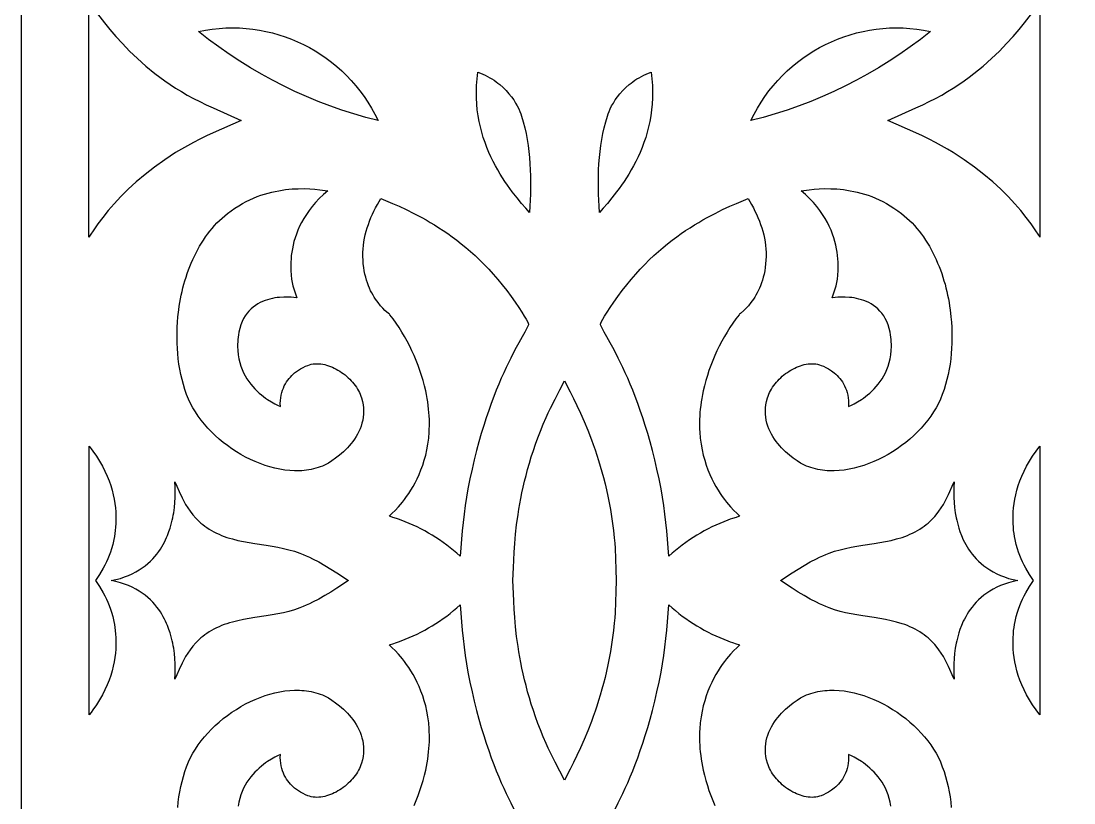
# Model space of a CAD drawing. Extents: x -375 to 375, y -1025 to 1025.
# Drawn here: x -270 to -192.5, y -599 to -541.4 of the extents above; entities that cross this region are included whole.
import ezdxf

# ---------------------------------------------------------------- set-up
doc = ezdxf.new("R2010")
doc.units = 0
doc.layers.add('LAYER_1', color=18, linetype='CONTINUOUS')
doc.layers.add('LAYER_2', color=174, linetype='CONTINUOUS')

msp = doc.modelspace()

# ---------------------------------------------------------------- linework, layer by layer
at = {"layer": 'LAYER_1'}
for points in [[(-264.551, -540.649), (-263.856, -541.541), (-263.456, -542.032), (-263.018, -542.545), (-262.537, -543.075), (-262.012, -543.618), (-261.44, -544.169), (-260.818, -544.721), (-260.142, -545.271), (-259.783, -545.544), (-259.41, -545.814), (-259.023, -546.08), (-258.62, -546.343), (-258.202, -546.602), (-257.768, -546.855), (-257.318, -547.102), (-256.851, -547.344), (-256.368, -547.578), (-255.868, -547.804), (-253.806, -548.723), (-255.868, -549.642), (-256.362, -549.869), (-256.843, -550.102), (-257.308, -550.342), (-257.76, -550.588), (-258.197, -550.839), (-258.621, -551.095), (-259.426, -551.618), (-260.176, -552.154), (-260.873, -552.696), (-261.518, -553.242), (-262.111, -553.787), (-262.653, -554.325), (-263.146, -554.853), (-263.592, -555.365), (-263.99, -555.859), (-264.341, -556.328), (-264.648, -556.769), (-264.911, -557.177), (-265, -557.327), (-265, -540.069)], [(-195, -540.07), (-195, -557.326), (-195.088, -557.177), (-195.351, -556.769), (-195.658, -556.328), (-196.01, -555.859), (-196.408, -555.365), (-196.853, -554.853), (-197.346, -554.325), (-197.889, -553.787), (-198.482, -553.242), (-199.126, -552.696), (-199.823, -552.154), (-200.574, -551.618), (-201.378, -551.095), (-201.802, -550.839), (-202.239, -550.588), (-202.691, -550.342), (-203.157, -550.102), (-203.637, -549.869), (-204.132, -549.642), (-206.194, -548.723), (-204.132, -547.804), (-203.632, -547.578), (-203.148, -547.344), (-202.682, -547.102), (-202.232, -546.855), (-201.798, -546.602), (-201.38, -546.343), (-200.977, -546.08), (-200.589, -545.814), (-200.216, -545.544), (-199.857, -545.271), (-199.182, -544.721), (-198.559, -544.169), (-197.987, -543.618), (-197.462, -543.075), (-196.982, -542.545), (-196.543, -542.032), (-196.143, -541.541), (-195.448, -540.649)], [(-241.062, -599.137), (-240.91, -598.776), (-240.768, -598.411), (-240.637, -598.043), (-240.515, -597.672), (-240.405, -597.298), (-240.305, -596.922), (-240.216, -596.544), (-240.158, -596.268), (-240.107, -595.995), (-240.064, -595.727), (-240.027, -595.463), (-239.998, -595.203), (-239.974, -594.947), (-239.957, -594.696), (-239.946, -594.449), (-239.941, -594.206), (-239.941, -593.967), (-239.948, -593.733), (-239.959, -593.503), (-239.997, -593.055), (-240.053, -592.624), (-240.127, -592.211), (-240.216, -591.814), (-240.32, -591.433), (-240.435, -591.07), (-240.562, -590.724), (-240.698, -590.394), (-240.841, -590.081), (-240.991, -589.785), (-241.145, -589.506), (-241.302, -589.243), (-241.46, -588.997), (-241.618, -588.768), (-241.774, -588.555), (-241.927, -588.36), (-242.215, -588.018), (-242.471, -587.742), (-242.681, -587.533), (-242.832, -587.391), (-242.913, -587.314), (-242.815, -587.287), (-242.629, -587.235), (-242.364, -587.15), (-242.206, -587.092), (-242.032, -587.024), (-241.733, -586.911), (-241.437, -586.79), (-241.144, -586.662), (-240.854, -586.527), (-240.568, -586.385), (-240.285, -586.236), (-240.006, -586.08), (-239.731, -585.918), (-239.459, -585.748), (-239.192, -585.572), (-238.929, -585.389), (-238.67, -585.2), (-238.416, -585.004), (-238.166, -584.802), (-237.92, -584.593), (-237.68, -584.379), (-237.635, -585), (-237.586, -585.622), (-237.53, -586.242), (-237.466, -586.862), (-237.393, -587.481), (-237.31, -588.098), (-237.215, -588.713), (-237.106, -589.327), (-236.96, -590.069), (-236.805, -590.786), (-236.644, -591.478), (-236.477, -592.144), (-236.305, -592.786), (-236.128, -593.402), (-235.948, -593.994), (-235.765, -594.562), (-235.58, -595.106), (-235.394, -595.626), (-235.207, -596.122), (-235.021, -596.594), (-234.836, -597.044), (-234.654, -597.47), (-234.474, -597.874), (-234.298, -598.255), (-233.96, -598.95), (-233.647, -599.558)], [(-226.353, -599.558), (-226.039, -598.95), (-225.702, -598.255), (-225.525, -597.874), (-225.346, -597.47), (-225.163, -597.044), (-224.978, -596.594), (-224.792, -596.122), (-224.606, -595.626), (-224.42, -595.106), (-224.235, -594.562), (-224.052, -593.994), (-223.871, -593.402), (-223.695, -592.786), (-223.522, -592.144), (-223.355, -591.478), (-223.194, -590.786), (-223.04, -590.069), (-222.893, -589.327), (-222.785, -588.713), (-222.69, -588.098), (-222.606, -587.481), (-222.534, -586.862), (-222.47, -586.242), (-222.414, -585.622), (-222.364, -585), (-222.32, -584.379), (-222.079, -584.593), (-221.834, -584.802), (-221.584, -585.004), (-221.329, -585.2), (-221.071, -585.389), (-220.807, -585.572), (-220.54, -585.748), (-220.269, -585.918), (-219.994, -586.08), (-219.714, -586.236), (-219.432, -586.385), (-219.146, -586.527), (-218.856, -586.662), (-218.563, -586.79), (-218.267, -586.911), (-217.968, -587.024), (-217.794, -587.092), (-217.635, -587.15), (-217.371, -587.235), (-217.184, -587.287), (-217.087, -587.314), (-217.167, -587.391), (-217.319, -587.533), (-217.529, -587.742), (-217.784, -588.018), (-218.073, -588.36), (-218.225, -588.555), (-218.381, -588.768), (-218.539, -588.997), (-218.697, -589.243), (-218.854, -589.506), (-219.008, -589.785), (-219.158, -590.081), (-219.302, -590.394), (-219.437, -590.724), (-219.564, -591.07), (-219.68, -591.433), (-219.783, -591.814), (-219.873, -592.211), (-219.946, -592.624), (-220.003, -593.055), (-220.041, -593.503), (-220.052, -593.733), (-220.058, -593.967), (-220.059, -594.206), (-220.053, -594.449), (-220.042, -594.696), (-220.025, -594.947), (-220.002, -595.203), (-219.972, -595.463), (-219.936, -595.727), (-219.892, -595.995), (-219.842, -596.268), (-219.784, -596.544), (-219.695, -596.922), (-219.595, -597.298), (-219.484, -597.672), (-219.363, -598.043), (-219.231, -598.411), (-219.089, -598.776), (-218.937, -599.137)], [(-258.466, -599.285), (-258.427, -598.9), (-258.377, -598.516), (-258.315, -598.135), (-258.24, -597.756), (-258.153, -597.382), (-258.052, -597.012), (-257.938, -596.647), (-257.81, -596.288), (-257.668, -595.934), (-257.521, -595.616), (-257.354, -595.302), (-257.169, -594.991), (-256.965, -594.686), (-256.744, -594.387), (-256.508, -594.094), (-256.256, -593.809), (-255.991, -593.531), (-255.712, -593.262), (-255.421, -593.002), (-255.118, -592.752), (-254.805, -592.512), (-254.483, -592.284), (-254.152, -592.068), (-253.814, -591.864), (-253.469, -591.674), (-253.118, -591.498), (-252.763, -591.337), (-252.404, -591.191), (-252.042, -591.061), (-251.678, -590.948), (-251.313, -590.853), (-250.948, -590.775), (-250.584, -590.717), (-250.222, -590.678), (-249.863, -590.659), (-249.507, -590.662), (-249.331, -590.671), (-249.156, -590.686), (-248.982, -590.706), (-248.811, -590.732), (-248.64, -590.764), (-248.472, -590.801), (-248.305, -590.845), (-248.14, -590.894), (-247.978, -590.95), (-247.817, -591.011), (-247.616, -591.103), (-247.381, -591.23), (-247.121, -591.391), (-246.843, -591.585), (-246.554, -591.809), (-246.409, -591.933), (-246.264, -592.064), (-246.12, -592.203), (-245.979, -592.348), (-245.84, -592.501), (-245.707, -592.661), (-245.578, -592.827), (-245.456, -592.999), (-245.34, -593.178), (-245.233, -593.364), (-245.135, -593.555), (-245.047, -593.753), (-244.971, -593.956), (-244.906, -594.165), (-244.854, -594.379), (-244.817, -594.599), (-244.794, -594.824), (-244.787, -595.054), (-244.797, -595.289), (-244.825, -595.528), (-244.872, -595.773), (-244.938, -596.022), (-244.983, -596.156), (-245.036, -596.289), (-245.096, -596.421), (-245.164, -596.552), (-245.238, -596.681), (-245.318, -596.808), (-245.405, -596.933), (-245.497, -597.055), (-245.595, -597.174), (-245.698, -597.29), (-245.806, -597.403), (-245.918, -597.512), (-246.035, -597.618), (-246.155, -597.719), (-246.28, -597.815), (-246.407, -597.907), (-246.537, -597.994), (-246.671, -598.076), (-246.806, -598.152), (-246.943, -598.222), (-247.082, -598.286), (-247.223, -598.343), (-247.365, -598.394), (-247.507, -598.438), (-247.65, -598.475), (-247.793, -598.505), (-247.935, -598.526), (-248.078, -598.54), (-248.219, -598.545), (-248.359, -598.541), (-248.498, -598.529), (-248.635, -598.508), (-248.774, -598.468), (-248.901, -598.422), (-249.059, -598.356), (-249.241, -598.269), (-249.44, -598.159), (-249.649, -598.024), (-249.862, -597.862), (-249.968, -597.77), (-250.072, -597.671), (-250.174, -597.565), (-250.273, -597.451), (-250.368, -597.328), (-250.458, -597.198), (-250.543, -597.059), (-250.621, -596.911), (-250.692, -596.754), (-250.754, -596.589), (-250.808, -596.414), (-250.852, -596.229), (-250.886, -596.035), (-250.908, -595.83), (-250.918, -595.615), (-250.915, -595.39), (-251.13, -595.489), (-251.329, -595.591), (-251.574, -595.731), (-251.853, -595.909), (-252.002, -596.013), (-252.156, -596.127), (-252.312, -596.251), (-252.47, -596.387), (-252.628, -596.533), (-252.785, -596.69), (-252.939, -596.858), (-253.089, -597.038), (-253.234, -597.229), (-253.371, -597.432), (-253.5, -597.647), (-253.62, -597.874), (-253.728, -598.114), (-253.823, -598.366), (-253.904, -598.631), (-253.97, -598.909), (-254.019, -599.199)], [(-205.98, -599.199), (-206.029, -598.909), (-206.095, -598.631), (-206.176, -598.366), (-206.272, -598.114), (-206.38, -597.874), (-206.499, -597.647), (-206.628, -597.432), (-206.766, -597.229), (-206.91, -597.038), (-207.06, -596.858), (-207.214, -596.69), (-207.371, -596.533), (-207.529, -596.387), (-207.687, -596.251), (-207.844, -596.127), (-207.997, -596.013), (-208.146, -595.909), (-208.426, -595.731), (-208.671, -595.591), (-208.87, -595.489), (-209.085, -595.39), (-209.082, -595.615), (-209.092, -595.83), (-209.114, -596.035), (-209.147, -596.229), (-209.191, -596.414), (-209.245, -596.589), (-209.308, -596.754), (-209.379, -596.911), (-209.457, -597.059), (-209.541, -597.198), (-209.631, -597.328), (-209.726, -597.451), (-209.825, -597.565), (-209.927, -597.671), (-210.032, -597.77), (-210.138, -597.862), (-210.351, -598.024), (-210.56, -598.159), (-210.759, -598.269), (-210.94, -598.356), (-211.098, -598.422), (-211.226, -598.468), (-211.364, -598.508), (-211.501, -598.529), (-211.64, -598.541), (-211.78, -598.545), (-211.922, -598.54), (-212.064, -598.526), (-212.207, -598.505), (-212.35, -598.475), (-212.493, -598.438), (-212.635, -598.394), (-212.777, -598.343), (-212.917, -598.286), (-213.056, -598.222), (-213.194, -598.152), (-213.329, -598.076), (-213.462, -597.994), (-213.592, -597.907), (-213.72, -597.815), (-213.844, -597.719), (-213.965, -597.618), (-214.081, -597.512), (-214.194, -597.403), (-214.302, -597.29), (-214.405, -597.174), (-214.503, -597.055), (-214.595, -596.933), (-214.681, -596.808), (-214.762, -596.681), (-214.836, -596.552), (-214.903, -596.421), (-214.963, -596.289), (-215.016, -596.156), (-215.061, -596.022), (-215.128, -595.773), (-215.175, -595.528), (-215.203, -595.289), (-215.213, -595.054), (-215.206, -594.824), (-215.183, -594.599), (-215.145, -594.379), (-215.094, -594.165), (-215.029, -593.956), (-214.952, -593.753), (-214.864, -593.555), (-214.766, -593.364), (-214.659, -593.178), (-214.544, -592.999), (-214.422, -592.827), (-214.293, -592.661), (-214.159, -592.501), (-214.021, -592.348), (-213.879, -592.203), (-213.736, -592.064), (-213.591, -591.933), (-213.445, -591.809), (-213.157, -591.585), (-212.878, -591.391), (-212.618, -591.23), (-212.383, -591.103), (-212.182, -591.011), (-212.022, -590.95), (-211.859, -590.894), (-211.694, -590.845), (-211.528, -590.801), (-211.359, -590.764), (-211.189, -590.732), (-211.017, -590.706), (-210.844, -590.686), (-210.669, -590.671), (-210.493, -590.662), (-210.137, -590.659), (-209.778, -590.678), (-209.415, -590.717), (-209.051, -590.775), (-208.687, -590.853), (-208.322, -590.948), (-207.958, -591.061), (-207.596, -591.191), (-207.237, -591.337), (-206.881, -591.498), (-206.531, -591.674), (-206.186, -591.864), (-205.847, -592.068), (-205.517, -592.284), (-205.194, -592.512), (-204.881, -592.752), (-204.579, -593.002), (-204.288, -593.262), (-204.009, -593.531), (-203.743, -593.809), (-203.492, -594.094), (-203.255, -594.387), (-203.035, -594.686), (-202.831, -594.991), (-202.645, -595.302), (-202.478, -595.616), (-202.331, -595.934), (-202.189, -596.288), (-202.061, -596.647), (-201.947, -597.012), (-201.847, -597.382), (-201.759, -597.756), (-201.685, -598.135), (-201.623, -598.516), (-201.572, -598.9), (-201.534, -599.285)]]:
    msp.add_lwpolyline(points, dxfattribs=at)
for points in [[(-244.615, -548.502), (-245.508, -548.243), (-246.392, -547.959), (-247.267, -547.652), (-248.134, -547.321), (-248.991, -546.966), (-249.837, -546.589), (-250.674, -546.188), (-251.499, -545.765), (-252.313, -545.319), (-253.116, -544.85), (-253.906, -544.36), (-254.683, -543.847), (-255.447, -543.314), (-256.197, -542.758), (-256.934, -542.182), (-256.431, -542.083), (-255.928, -542.007), (-255.425, -541.953), (-254.924, -541.921), (-254.425, -541.911), (-253.928, -541.922), (-253.433, -541.954), (-252.943, -542.006), (-252.456, -542.079), (-251.974, -542.172), (-251.498, -542.285), (-251.027, -542.418), (-250.562, -542.57), (-250.104, -542.741), (-249.654, -542.93), (-249.212, -543.138), (-248.779, -543.364), (-248.355, -543.608), (-247.941, -543.87), (-247.537, -544.148), (-247.145, -544.444), (-246.764, -544.757), (-246.395, -545.085), (-246.038, -545.43), (-245.695, -545.791), (-245.366, -546.168), (-245.052, -546.559), (-244.752, -546.966), (-244.468, -547.387), (-244.2, -547.823), (-243.949, -548.273), (-243.715, -548.737)], [(-216.05, -548.273), (-215.799, -547.823), (-215.532, -547.387), (-215.248, -546.966), (-214.948, -546.559), (-214.633, -546.168), (-214.304, -545.791), (-213.961, -545.43), (-213.605, -545.085), (-213.236, -544.757), (-212.855, -544.444), (-212.462, -544.148), (-212.058, -543.87), (-211.644, -543.608), (-211.22, -543.364), (-210.787, -543.138), (-210.345, -542.93), (-209.895, -542.741), (-209.437, -542.57), (-208.973, -542.418), (-208.502, -542.285), (-208.025, -542.172), (-207.543, -542.079), (-207.057, -542.006), (-206.566, -541.954), (-206.072, -541.922), (-205.575, -541.911), (-205.075, -541.921), (-204.574, -541.953), (-204.072, -542.007), (-203.569, -542.083), (-203.066, -542.182), (-203.802, -542.758), (-204.552, -543.314), (-205.317, -543.847), (-206.094, -544.36), (-206.884, -544.85), (-207.686, -545.319), (-208.5, -545.765), (-209.326, -546.188), (-210.162, -546.589), (-211.009, -546.966), (-211.866, -547.321), (-212.732, -547.652), (-213.608, -547.959), (-214.492, -548.243), (-215.384, -548.502), (-216.284, -548.737)], [(-232.854, -555.185), (-233.158, -554.833), (-233.49, -554.433), (-233.84, -553.987), (-234.019, -553.746), (-234.2, -553.495), (-234.381, -553.231), (-234.561, -552.957), (-234.739, -552.671), (-234.915, -552.374), (-235.087, -552.066), (-235.253, -551.747), (-235.414, -551.417), (-235.568, -551.076), (-235.713, -550.723), (-235.85, -550.36), (-235.976, -549.987), (-236.09, -549.602), (-236.193, -549.207), (-236.282, -548.801), (-236.356, -548.384), (-236.415, -547.957), (-236.457, -547.52), (-236.481, -547.072), (-236.487, -546.613), (-236.472, -546.145), (-236.437, -545.666), (-236.411, -545.423), (-236.38, -545.177), (-236.19, -545.248), (-236.006, -545.324), (-235.829, -545.406), (-235.659, -545.492), (-235.495, -545.582), (-235.337, -545.676), (-235.185, -545.774), (-235.04, -545.875), (-234.9, -545.979), (-234.767, -546.086), (-234.517, -546.305), (-234.29, -546.531), (-234.086, -546.761), (-233.902, -546.992), (-233.739, -547.22), (-233.597, -547.445), (-233.473, -547.662), (-233.368, -547.869), (-233.281, -548.063), (-233.21, -548.242), (-233.157, -548.403), (-233.035, -548.83), (-232.927, -549.261), (-232.832, -549.696), (-232.75, -550.134), (-232.68, -550.575), (-232.622, -551.019), (-232.576, -551.464), (-232.54, -551.911), (-232.514, -552.359), (-232.499, -552.808), (-232.492, -553.257), (-232.495, -553.706), (-232.506, -554.154), (-232.525, -554.601), (-232.551, -555.047), (-232.585, -555.491)], [(-227.448, -555.047), (-227.475, -554.601), (-227.494, -554.154), (-227.505, -553.706), (-227.507, -553.257), (-227.501, -552.808), (-227.485, -552.359), (-227.46, -551.911), (-227.424, -551.464), (-227.377, -551.019), (-227.319, -550.575), (-227.249, -550.134), (-227.167, -549.696), (-227.073, -549.261), (-226.965, -548.83), (-226.843, -548.403), (-226.789, -548.242), (-226.719, -548.063), (-226.632, -547.869), (-226.527, -547.662), (-226.403, -547.445), (-226.26, -547.22), (-226.097, -546.992), (-225.914, -546.761), (-225.709, -546.531), (-225.482, -546.305), (-225.233, -546.086), (-225.099, -545.979), (-224.96, -545.875), (-224.814, -545.774), (-224.663, -545.676), (-224.505, -545.582), (-224.341, -545.492), (-224.17, -545.406), (-223.993, -545.324), (-223.81, -545.248), (-223.619, -545.177), (-223.588, -545.423), (-223.562, -545.666), (-223.527, -546.145), (-223.513, -546.613), (-223.518, -547.072), (-223.543, -547.52), (-223.585, -547.957), (-223.644, -548.384), (-223.718, -548.801), (-223.807, -549.207), (-223.909, -549.602), (-224.024, -549.987), (-224.15, -550.36), (-224.286, -550.723), (-224.432, -551.076), (-224.585, -551.417), (-224.746, -551.747), (-224.913, -552.066), (-225.085, -552.374), (-225.26, -552.671), (-225.439, -552.957), (-225.619, -553.231), (-225.8, -553.495), (-225.981, -553.746), (-226.16, -553.987), (-226.51, -554.433), (-226.841, -554.833), (-227.146, -555.185), (-227.415, -555.491)], [(-250.222, -574.495), (-250.584, -574.457), (-250.948, -574.398), (-251.313, -574.321), (-251.678, -574.225), (-252.042, -574.112), (-252.404, -573.983), (-252.763, -573.837), (-253.118, -573.675), (-253.469, -573.499), (-253.814, -573.309), (-254.152, -573.106), (-254.483, -572.889), (-254.805, -572.661), (-255.118, -572.422), (-255.421, -572.172), (-255.712, -571.912), (-255.991, -571.643), (-256.256, -571.365), (-256.508, -571.079), (-256.744, -570.786), (-256.965, -570.487), (-257.169, -570.182), (-257.354, -569.872), (-257.521, -569.557), (-257.668, -569.239), (-257.81, -568.886), (-257.938, -568.527), (-258.052, -568.162), (-258.153, -567.792), (-258.24, -567.417), (-258.315, -567.039), (-258.377, -566.658), (-258.427, -566.274), (-258.466, -565.888), (-258.493, -565.501), (-258.51, -565.114), (-258.517, -564.726), (-258.513, -564.339), (-258.501, -563.953), (-258.478, -563.57), (-258.448, -563.188), (-258.388, -562.658), (-258.351, -562.392), (-258.307, -562.124), (-258.259, -561.856), (-258.205, -561.588), (-258.145, -561.32), (-258.08, -561.052), (-258.009, -560.786), (-257.933, -560.52), (-257.851, -560.256), (-257.763, -559.993), (-257.67, -559.733), (-257.571, -559.474), (-257.467, -559.219), (-257.357, -558.966), (-257.241, -558.717), (-257.119, -558.471), (-256.992, -558.229), (-256.859, -557.991), (-256.72, -557.757), (-256.575, -557.529), (-256.424, -557.305), (-256.268, -557.087), (-256.105, -556.874), (-255.937, -556.668), (-255.763, -556.468), (-255.582, -556.274), (-255.396, -556.088), (-255.204, -555.908), (-255.006, -555.737), (-254.801, -555.573), (-254.528, -555.37), (-254.254, -555.182), (-253.979, -555.008), (-253.705, -554.848), (-253.431, -554.702), (-253.157, -554.568), (-252.885, -554.446), (-252.614, -554.336), (-252.344, -554.238), (-252.077, -554.15), (-251.812, -554.072), (-251.55, -554.004), (-251.291, -553.946), (-251.036, -553.896), (-250.784, -553.854), (-250.536, -553.82), (-250.293, -553.793), (-250.055, -553.772), (-249.595, -553.75), (-249.158, -553.747), (-248.748, -553.761), (-248.366, -553.788), (-248.017, -553.822), (-247.426, -553.9), (-247.749, -554.184), (-248.046, -554.471), (-248.319, -554.761), (-248.568, -555.053), (-248.795, -555.346), (-249, -555.64), (-249.184, -555.933), (-249.348, -556.226), (-249.494, -556.516), (-249.622, -556.804), (-249.733, -557.088), (-249.829, -557.369), (-249.91, -557.644), (-249.978, -557.913), (-250.032, -558.176), (-250.075, -558.432), (-250.108, -558.679), (-250.13, -558.918), (-250.144, -559.147), (-250.151, -559.365), (-250.15, -559.573), (-250.144, -559.768), (-250.119, -560.12), (-250.083, -560.414), (-250.045, -560.645), (-249.991, -560.892), (-249.931, -561.117), (-249.86, -561.339), (-249.713, -561.781), (-249.918, -561.754), (-250.115, -561.738), (-250.363, -561.727), (-250.652, -561.729), (-250.974, -561.749), (-251.144, -561.768), (-251.319, -561.794), (-251.497, -561.828), (-251.678, -561.869), (-251.86, -561.921), (-252.042, -561.982), (-252.223, -562.054), (-252.402, -562.137), (-252.577, -562.233), (-252.748, -562.342), (-252.914, -562.464), (-253.073, -562.601), (-253.223, -562.754), (-253.365, -562.922), (-253.497, -563.108), (-253.617, -563.311), (-253.725, -563.533), (-253.819, -563.774), (-253.898, -564.034), (-253.962, -564.316), (-253.993, -564.497), (-254.018, -564.675), (-254.038, -564.85), (-254.051, -565.021), (-254.059, -565.188), (-254.061, -565.352), (-254.05, -565.67), (-254.019, -565.974), (-253.97, -566.265), (-253.904, -566.543), (-253.823, -566.807), (-253.728, -567.06), (-253.62, -567.299), (-253.5, -567.526), (-253.371, -567.741), (-253.234, -567.944), (-253.089, -568.136), (-252.939, -568.315), (-252.785, -568.484), (-252.628, -568.641), (-252.47, -568.787), (-252.312, -568.922), (-252.156, -569.047), (-252.002, -569.161), (-251.853, -569.265), (-251.574, -569.443), (-251.329, -569.582), (-251.13, -569.684), (-250.915, -569.783), (-250.918, -569.558), (-250.908, -569.343), (-250.886, -569.139), (-250.852, -568.944), (-250.808, -568.76), (-250.754, -568.585), (-250.692, -568.419), (-250.621, -568.262), (-250.543, -568.115), (-250.458, -567.976), (-250.368, -567.845), (-250.273, -567.723), (-250.174, -567.609), (-250.072, -567.502), (-249.968, -567.403), (-249.862, -567.312), (-249.649, -567.15), (-249.44, -567.014), (-249.241, -566.904), (-249.059, -566.817), (-248.901, -566.752), (-248.774, -566.706), (-248.635, -566.666), (-248.498, -566.644), (-248.359, -566.632), (-248.219, -566.629), (-248.078, -566.634), (-247.935, -566.647), (-247.793, -566.669), (-247.65, -566.698), (-247.507, -566.735), (-247.365, -566.779), (-247.223, -566.83), (-247.082, -566.888), (-246.943, -566.952), (-246.806, -567.022), (-246.671, -567.098), (-246.537, -567.179), (-246.407, -567.266), (-246.28, -567.358), (-246.155, -567.455), (-246.035, -567.556), (-245.918, -567.661), (-245.806, -567.77), (-245.698, -567.883), (-245.595, -567.999), (-245.497, -568.119), (-245.405, -568.241), (-245.318, -568.366), (-245.238, -568.492), (-245.164, -568.621), (-245.096, -568.752), (-245.036, -568.884), (-244.983, -569.017), (-244.938, -569.152), (-244.872, -569.401), (-244.825, -569.645), (-244.797, -569.885), (-244.787, -570.12), (-244.794, -570.35), (-244.817, -570.575), (-244.854, -570.795), (-244.906, -571.009), (-244.971, -571.218), (-245.047, -571.421), (-245.135, -571.618), (-245.233, -571.81), (-245.34, -571.995), (-245.456, -572.174), (-245.578, -572.347), (-245.707, -572.513), (-245.84, -572.672), (-245.979, -572.825), (-246.12, -572.971), (-246.264, -573.109), (-246.409, -573.24), (-246.554, -573.364), (-246.843, -573.589), (-247.121, -573.782), (-247.381, -573.943), (-247.616, -574.07), (-247.817, -574.162), (-247.978, -574.224), (-248.14, -574.279), (-248.305, -574.329), (-248.472, -574.372), (-248.64, -574.41), (-248.811, -574.442), (-248.982, -574.468), (-249.156, -574.488), (-249.331, -574.503), (-249.507, -574.512), (-249.863, -574.514)], [(-210.493, -574.512), (-210.669, -574.503), (-210.844, -574.488), (-211.017, -574.468), (-211.189, -574.442), (-211.359, -574.41), (-211.528, -574.372), (-211.694, -574.329), (-211.859, -574.279), (-212.022, -574.224), (-212.182, -574.162), (-212.383, -574.07), (-212.618, -573.943), (-212.878, -573.782), (-213.157, -573.589), (-213.445, -573.364), (-213.591, -573.24), (-213.736, -573.109), (-213.879, -572.971), (-214.021, -572.825), (-214.159, -572.672), (-214.293, -572.513), (-214.422, -572.347), (-214.544, -572.174), (-214.659, -571.995), (-214.766, -571.81), (-214.864, -571.618), (-214.952, -571.421), (-215.029, -571.218), (-215.094, -571.009), (-215.145, -570.795), (-215.183, -570.575), (-215.206, -570.35), (-215.213, -570.12), (-215.203, -569.885), (-215.175, -569.645), (-215.128, -569.401), (-215.061, -569.152), (-215.016, -569.017), (-214.963, -568.884), (-214.903, -568.752), (-214.836, -568.621), (-214.762, -568.492), (-214.681, -568.366), (-214.595, -568.241), (-214.503, -568.119), (-214.405, -567.999), (-214.302, -567.883), (-214.194, -567.77), (-214.081, -567.661), (-213.965, -567.556), (-213.844, -567.455), (-213.72, -567.358), (-213.592, -567.266), (-213.462, -567.179), (-213.329, -567.098), (-213.194, -567.022), (-213.056, -566.952), (-212.917, -566.888), (-212.777, -566.83), (-212.635, -566.779), (-212.493, -566.735), (-212.35, -566.698), (-212.207, -566.669), (-212.064, -566.647), (-211.922, -566.634), (-211.78, -566.629), (-211.64, -566.632), (-211.501, -566.644), (-211.364, -566.666), (-211.226, -566.706), (-211.098, -566.752), (-210.94, -566.817), (-210.759, -566.904), (-210.56, -567.014), (-210.351, -567.15), (-210.138, -567.312), (-210.032, -567.403), (-209.927, -567.502), (-209.825, -567.609), (-209.726, -567.723), (-209.631, -567.845), (-209.541, -567.976), (-209.457, -568.115), (-209.379, -568.262), (-209.308, -568.419), (-209.245, -568.585), (-209.191, -568.76), (-209.147, -568.944), (-209.114, -569.139), (-209.092, -569.343), (-209.082, -569.558), (-209.085, -569.783), (-208.87, -569.684), (-208.671, -569.582), (-208.426, -569.443), (-208.146, -569.265), (-207.997, -569.161), (-207.844, -569.047), (-207.687, -568.922), (-207.529, -568.787), (-207.371, -568.641), (-207.214, -568.484), (-207.06, -568.315), (-206.91, -568.136), (-206.766, -567.944), (-206.628, -567.741), (-206.499, -567.526), (-206.38, -567.299), (-206.272, -567.06), (-206.176, -566.807), (-206.095, -566.543), (-206.029, -566.265), (-205.98, -565.974), (-205.949, -565.67), (-205.938, -565.352), (-205.941, -565.188), (-205.949, -565.021), (-205.962, -564.85), (-205.981, -564.675), (-206.006, -564.497), (-206.038, -564.316), (-206.101, -564.034), (-206.181, -563.774), (-206.275, -563.533), (-206.383, -563.311), (-206.503, -563.108), (-206.634, -562.922), (-206.776, -562.754), (-206.927, -562.601), (-207.086, -562.464), (-207.251, -562.342), (-207.422, -562.233), (-207.598, -562.137), (-207.777, -562.054), (-207.958, -561.982), (-208.14, -561.921), (-208.322, -561.869), (-208.502, -561.828), (-208.681, -561.794), (-208.856, -561.768), (-209.026, -561.749), (-209.347, -561.729), (-209.637, -561.727), (-209.884, -561.738), (-210.081, -561.754), (-210.286, -561.781), (-210.139, -561.339), (-210.069, -561.117), (-210.008, -560.892), (-209.955, -560.645), (-209.916, -560.414), (-209.88, -560.12), (-209.855, -559.768), (-209.849, -559.573), (-209.849, -559.365), (-209.855, -559.147), (-209.869, -558.918), (-209.892, -558.679), (-209.924, -558.432), (-209.967, -558.176), (-210.022, -557.913), (-210.089, -557.644), (-210.17, -557.369), (-210.266, -557.088), (-210.378, -556.804), (-210.506, -556.516), (-210.651, -556.226), (-210.816, -555.933), (-211, -555.64), (-211.205, -555.346), (-211.431, -555.053), (-211.68, -554.761), (-211.953, -554.471), (-212.25, -554.184), (-212.574, -553.9), (-211.982, -553.822), (-211.633, -553.788), (-211.252, -553.761), (-210.842, -553.747), (-210.405, -553.75), (-209.944, -553.772), (-209.706, -553.793), (-209.463, -553.82), (-209.216, -553.854), (-208.964, -553.896), (-208.708, -553.946), (-208.449, -554.004), (-208.187, -554.072), (-207.922, -554.15), (-207.655, -554.238), (-207.386, -554.336), (-207.115, -554.446), (-206.842, -554.568), (-206.569, -554.702), (-206.295, -554.848), (-206.02, -555.008), (-205.746, -555.182), (-205.472, -555.37), (-205.198, -555.573), (-204.994, -555.737), (-204.796, -555.908), (-204.603, -556.088), (-204.417, -556.274), (-204.237, -556.468), (-204.063, -556.668), (-203.894, -556.874), (-203.732, -557.087), (-203.575, -557.305), (-203.425, -557.529), (-203.28, -557.757), (-203.141, -557.991), (-203.008, -558.229), (-202.88, -558.471), (-202.759, -558.717), (-202.643, -558.966), (-202.533, -559.219), (-202.428, -559.474), (-202.329, -559.733), (-202.236, -559.993), (-202.149, -560.256), (-202.067, -560.52), (-201.991, -560.786), (-201.92, -561.052), (-201.855, -561.32), (-201.795, -561.588), (-201.741, -561.856), (-201.692, -562.124), (-201.649, -562.392), (-201.611, -562.658), (-201.552, -563.188), (-201.521, -563.57), (-201.499, -563.953), (-201.486, -564.339), (-201.483, -564.726), (-201.489, -565.114), (-201.506, -565.501), (-201.534, -565.888), (-201.572, -566.274), (-201.623, -566.658), (-201.685, -567.039), (-201.759, -567.417), (-201.847, -567.792), (-201.947, -568.162), (-202.061, -568.527), (-202.189, -568.886), (-202.331, -569.239), (-202.478, -569.557), (-202.645, -569.872), (-202.831, -570.182), (-203.035, -570.487), (-203.255, -570.786), (-203.492, -571.079), (-203.743, -571.365), (-204.009, -571.643), (-204.288, -571.912), (-204.579, -572.172), (-204.881, -572.422), (-205.194, -572.661), (-205.517, -572.889), (-205.847, -573.106), (-206.186, -573.309), (-206.531, -573.499), (-206.881, -573.675), (-207.237, -573.837), (-207.596, -573.983), (-207.958, -574.112), (-208.322, -574.225), (-208.687, -574.321), (-209.051, -574.398), (-209.415, -574.457), (-209.778, -574.495), (-210.137, -574.514)], [(-237.92, -580.58), (-238.166, -580.372), (-238.416, -580.169), (-238.67, -579.974), (-238.929, -579.784), (-239.192, -579.602), (-239.459, -579.425), (-239.731, -579.256), (-240.006, -579.093), (-240.285, -578.937), (-240.568, -578.788), (-240.854, -578.646), (-241.144, -578.511), (-241.437, -578.384), (-241.733, -578.263), (-242.032, -578.149), (-242.206, -578.081), (-242.364, -578.024), (-242.629, -577.939), (-242.815, -577.887), (-242.913, -577.86), (-242.832, -577.783), (-242.681, -577.64), (-242.471, -577.431), (-242.215, -577.156), (-241.927, -576.814), (-241.774, -576.618), (-241.618, -576.405), (-241.46, -576.176), (-241.302, -575.93), (-241.145, -575.668), (-240.991, -575.388), (-240.841, -575.092), (-240.698, -574.779), (-240.562, -574.45), (-240.435, -574.103), (-240.32, -573.74), (-240.216, -573.36), (-240.127, -572.963), (-240.053, -572.549), (-239.997, -572.118), (-239.959, -571.671), (-239.948, -571.441), (-239.941, -571.206), (-239.941, -570.968), (-239.946, -570.725), (-239.957, -570.478), (-239.974, -570.226), (-239.998, -569.971), (-240.027, -569.711), (-240.064, -569.447), (-240.107, -569.179), (-240.158, -568.906), (-240.216, -568.629), (-240.305, -568.251), (-240.405, -567.875), (-240.515, -567.502), (-240.637, -567.131), (-240.768, -566.762), (-240.91, -566.398), (-241.062, -566.037), (-241.224, -565.68), (-241.395, -565.328), (-241.576, -564.982), (-241.766, -564.64), (-241.965, -564.305), (-242.173, -563.976), (-242.389, -563.653), (-242.614, -563.338), (-242.847, -563.031), (-242.887, -562.993), (-242.965, -562.926), (-243.212, -562.705), (-243.369, -562.549), (-243.541, -562.359), (-243.723, -562.136), (-243.908, -561.879), (-244.001, -561.737), (-244.092, -561.586), (-244.181, -561.426), (-244.267, -561.256), (-244.35, -561.077), (-244.429, -560.889), (-244.503, -560.69), (-244.572, -560.482), (-244.634, -560.264), (-244.69, -560.036), (-244.738, -559.797), (-244.777, -559.548), (-244.808, -559.289), (-244.828, -559.018), (-244.839, -558.737), (-244.838, -558.445), (-244.825, -558.183), (-244.801, -557.921), (-244.766, -557.661), (-244.719, -557.401), (-244.662, -557.142), (-244.596, -556.886), (-244.52, -556.631), (-244.435, -556.378), (-244.342, -556.128), (-244.242, -555.881), (-244.135, -555.636), (-244.021, -555.395), (-243.901, -555.158), (-243.775, -554.924), (-243.645, -554.695), (-243.51, -554.47), (-242.66, -554.831), (-242.17, -555.047), (-241.642, -555.291), (-241.081, -555.567), (-240.491, -555.878), (-240.187, -556.048), (-239.877, -556.228), (-239.562, -556.419), (-239.242, -556.62), (-238.918, -556.833), (-238.591, -557.057), (-238.26, -557.294), (-237.928, -557.543), (-237.593, -557.805), (-237.257, -558.081), (-236.92, -558.371), (-236.582, -558.675), (-236.245, -558.994), (-235.908, -559.328), (-235.573, -559.677), (-235.24, -560.043), (-234.909, -560.425), (-234.58, -560.823), (-234.255, -561.24), (-233.934, -561.673), (-233.623, -562.113), (-233.357, -562.503), (-233.135, -562.841), (-232.956, -563.126), (-232.819, -563.357), (-232.722, -563.532), (-232.664, -563.651), (-232.644, -563.711), (-232.651, -563.761), (-232.675, -563.829), (-232.714, -563.918), (-232.768, -564.025), (-232.919, -564.3), (-233.12, -564.656), (-233.365, -565.093), (-233.647, -565.615), (-233.96, -566.223), (-234.298, -566.918), (-234.474, -567.299), (-234.654, -567.703), (-234.836, -568.13), (-235.021, -568.579), (-235.207, -569.052), (-235.394, -569.548), (-235.58, -570.068), (-235.765, -570.611), (-235.948, -571.179), (-236.128, -571.771), (-236.305, -572.388), (-236.477, -573.029), (-236.644, -573.696), (-236.805, -574.387), (-236.96, -575.104), (-237.106, -575.847), (-237.215, -576.46), (-237.31, -577.075), (-237.393, -577.692), (-237.466, -578.311), (-237.53, -578.931), (-237.586, -579.552), (-237.635, -580.173), (-237.68, -580.795)], [(-222.364, -580.173), (-222.414, -579.552), (-222.47, -578.931), (-222.534, -578.311), (-222.606, -577.692), (-222.69, -577.075), (-222.785, -576.46), (-222.893, -575.847), (-223.04, -575.104), (-223.194, -574.387), (-223.355, -573.696), (-223.522, -573.029), (-223.695, -572.388), (-223.871, -571.771), (-224.052, -571.179), (-224.235, -570.611), (-224.42, -570.068), (-224.606, -569.548), (-224.792, -569.052), (-224.978, -568.579), (-225.163, -568.13), (-225.346, -567.703), (-225.525, -567.299), (-225.702, -566.918), (-226.039, -566.223), (-226.353, -565.615), (-226.635, -565.093), (-226.88, -564.656), (-227.081, -564.3), (-227.231, -564.025), (-227.285, -563.918), (-227.325, -563.829), (-227.348, -563.761), (-227.355, -563.711), (-227.335, -563.651), (-227.277, -563.532), (-227.181, -563.357), (-227.043, -563.126), (-226.864, -562.841), (-226.642, -562.503), (-226.376, -562.113), (-226.065, -561.673), (-225.744, -561.24), (-225.419, -560.823), (-225.091, -560.425), (-224.76, -560.043), (-224.426, -559.677), (-224.091, -559.328), (-223.755, -558.994), (-223.417, -558.675), (-223.08, -558.371), (-222.743, -558.081), (-222.407, -557.805), (-222.072, -557.543), (-221.739, -557.294), (-221.409, -557.057), (-221.081, -556.833), (-220.758, -556.62), (-220.438, -556.419), (-220.123, -556.228), (-219.812, -556.048), (-219.508, -555.878), (-218.918, -555.567), (-218.358, -555.291), (-217.83, -555.047), (-217.34, -554.831), (-216.489, -554.47), (-216.354, -554.695), (-216.224, -554.924), (-216.099, -555.158), (-215.979, -555.395), (-215.865, -555.636), (-215.758, -555.881), (-215.657, -556.128), (-215.564, -556.378), (-215.48, -556.631), (-215.404, -556.886), (-215.337, -557.142), (-215.28, -557.401), (-215.234, -557.661), (-215.198, -557.921), (-215.174, -558.183), (-215.162, -558.445), (-215.161, -558.737), (-215.171, -559.018), (-215.192, -559.289), (-215.222, -559.548), (-215.262, -559.797), (-215.31, -560.036), (-215.365, -560.264), (-215.428, -560.482), (-215.496, -560.69), (-215.57, -560.889), (-215.649, -561.077), (-215.733, -561.256), (-215.819, -561.426), (-215.908, -561.586), (-215.999, -561.737), (-216.091, -561.879), (-216.277, -562.136), (-216.458, -562.359), (-216.63, -562.549), (-216.788, -562.705), (-217.034, -562.926), (-217.112, -562.993), (-217.152, -563.031), (-217.385, -563.338), (-217.61, -563.653), (-217.827, -563.976), (-218.034, -564.305), (-218.233, -564.64), (-218.423, -564.982), (-218.604, -565.328), (-218.776, -565.68), (-218.937, -566.037), (-219.089, -566.398), (-219.231, -566.762), (-219.363, -567.131), (-219.484, -567.502), (-219.595, -567.875), (-219.695, -568.251), (-219.784, -568.629), (-219.842, -568.906), (-219.892, -569.179), (-219.936, -569.447), (-219.972, -569.711), (-220.002, -569.971), (-220.025, -570.226), (-220.042, -570.478), (-220.053, -570.725), (-220.059, -570.968), (-220.058, -571.206), (-220.052, -571.441), (-220.041, -571.671), (-220.003, -572.118), (-219.946, -572.549), (-219.873, -572.963), (-219.783, -573.36), (-219.68, -573.74), (-219.564, -574.103), (-219.437, -574.45), (-219.302, -574.779), (-219.158, -575.092), (-219.008, -575.388), (-218.854, -575.668), (-218.697, -575.93), (-218.539, -576.176), (-218.381, -576.405), (-218.225, -576.618), (-218.073, -576.814), (-217.784, -577.156), (-217.529, -577.431), (-217.319, -577.64), (-217.167, -577.783), (-217.087, -577.86), (-217.184, -577.887), (-217.371, -577.939), (-217.635, -578.024), (-217.794, -578.081), (-217.968, -578.149), (-218.267, -578.263), (-218.563, -578.384), (-218.856, -578.511), (-219.146, -578.646), (-219.432, -578.788), (-219.714, -578.937), (-219.994, -579.093), (-220.269, -579.256), (-220.54, -579.425), (-220.807, -579.602), (-221.071, -579.784), (-221.329, -579.974), (-221.584, -580.169), (-221.834, -580.372), (-222.079, -580.58), (-222.32, -580.795)], [(-230.345, -596.617), (-230.694, -595.945), (-231.035, -595.269), (-231.198, -594.927), (-231.353, -594.581), (-231.566, -594.081), (-231.766, -593.587), (-231.953, -593.1), (-232.127, -592.619), (-232.289, -592.145), (-232.44, -591.679), (-232.58, -591.219), (-232.71, -590.768), (-232.829, -590.323), (-232.939, -589.887), (-233.039, -589.458), (-233.131, -589.038), (-233.214, -588.626), (-233.289, -588.222), (-233.357, -587.827), (-233.418, -587.44), (-233.52, -586.695), (-233.6, -585.986), (-233.661, -585.316), (-233.706, -584.685), (-233.739, -584.096), (-233.764, -583.549), (-233.804, -582.587), (-233.764, -581.624), (-233.739, -581.077), (-233.706, -580.488), (-233.661, -579.858), (-233.6, -579.187), (-233.52, -578.479), (-233.418, -577.733), (-233.357, -577.347), (-233.289, -576.952), (-233.214, -576.548), (-233.131, -576.136), (-233.039, -575.715), (-232.939, -575.287), (-232.829, -574.85), (-232.71, -574.406), (-232.58, -573.954), (-232.44, -573.495), (-232.289, -573.028), (-232.127, -572.554), (-231.953, -572.074), (-231.766, -571.586), (-231.566, -571.092), (-231.353, -570.592), (-231.198, -570.247), (-231.035, -569.905), (-230.694, -569.229), (-230.345, -568.557), (-230, -567.882), (-229.581, -568.71), (-229.343, -569.187), (-229.09, -569.707), (-228.827, -570.269), (-228.558, -570.876), (-228.285, -571.526), (-228.014, -572.222), (-227.88, -572.586), (-227.747, -572.962), (-227.617, -573.35), (-227.489, -573.748), (-227.365, -574.159), (-227.244, -574.581), (-227.127, -575.015), (-227.015, -575.46), (-226.908, -575.918), (-226.806, -576.387), (-226.71, -576.868), (-226.621, -577.361), (-226.539, -577.867), (-226.464, -578.384), (-226.397, -578.914), (-226.338, -579.456), (-226.305, -579.834), (-226.281, -580.215), (-226.247, -580.984), (-226.224, -581.772), (-226.196, -582.587), (-226.224, -583.402), (-226.247, -584.189), (-226.281, -584.959), (-226.305, -585.339), (-226.338, -585.718), (-226.397, -586.26), (-226.464, -586.789), (-226.539, -587.307), (-226.621, -587.812), (-226.71, -588.305), (-226.806, -588.787), (-226.908, -589.256), (-227.015, -589.713), (-227.127, -590.159), (-227.244, -590.593), (-227.365, -591.015), (-227.489, -591.425), (-227.617, -591.824), (-227.747, -592.211), (-227.88, -592.587), (-228.014, -592.952), (-228.285, -593.647), (-228.558, -594.298), (-228.827, -594.904), (-229.09, -595.467), (-229.343, -595.986), (-229.581, -596.463), (-230, -597.291)], [(-264.998, -582.587), (-264.998, -572.699), (-264.851, -572.886), (-264.712, -573.072), (-264.453, -573.443), (-264.22, -573.811), (-264.011, -574.177), (-263.826, -574.539), (-263.664, -574.898), (-263.522, -575.251), (-263.401, -575.599), (-263.299, -575.941), (-263.214, -576.277), (-263.146, -576.605), (-263.094, -576.926), (-263.056, -577.238), (-263.031, -577.541), (-263.018, -577.835), (-263.015, -578.118), (-263.023, -578.39), (-263.039, -578.651), (-263.062, -578.899), (-263.091, -579.135), (-263.126, -579.358), (-263.164, -579.566), (-263.248, -579.938), (-263.334, -580.247), (-263.411, -580.488), (-263.507, -580.744), (-263.606, -580.985), (-263.716, -581.221), (-263.835, -581.454), (-263.962, -581.683), (-264.231, -582.136), (-264.511, -582.587), (-264.231, -583.037), (-263.962, -583.49), (-263.835, -583.72), (-263.716, -583.952), (-263.606, -584.189), (-263.507, -584.43), (-263.411, -584.686), (-263.334, -584.926), (-263.248, -585.235), (-263.164, -585.608), (-263.126, -585.816), (-263.091, -586.038), (-263.062, -586.274), (-263.039, -586.523), (-263.023, -586.783), (-263.015, -587.056), (-263.018, -587.339), (-263.031, -587.632), (-263.056, -587.935), (-263.094, -588.247), (-263.146, -588.568), (-263.214, -588.896), (-263.299, -589.232), (-263.401, -589.574), (-263.522, -589.922), (-263.664, -590.276), (-263.826, -590.634), (-264.011, -590.996), (-264.22, -591.362), (-264.453, -591.731), (-264.712, -592.102), (-264.851, -592.288), (-264.998, -592.474)], [(-195.288, -592.102), (-195.547, -591.731), (-195.78, -591.362), (-195.988, -590.996), (-196.173, -590.634), (-196.336, -590.276), (-196.477, -589.922), (-196.598, -589.574), (-196.701, -589.232), (-196.785, -588.896), (-196.853, -588.568), (-196.906, -588.247), (-196.944, -587.935), (-196.969, -587.632), (-196.982, -587.339), (-196.984, -587.056), (-196.977, -586.783), (-196.961, -586.523), (-196.938, -586.274), (-196.908, -586.038), (-196.874, -585.816), (-196.835, -585.608), (-196.751, -585.235), (-196.666, -584.926), (-196.588, -584.686), (-196.493, -584.43), (-196.393, -584.189), (-196.283, -583.952), (-196.164, -583.72), (-196.038, -583.49), (-195.769, -583.037), (-195.488, -582.587), (-195.769, -582.136), (-196.038, -581.683), (-196.164, -581.454), (-196.283, -581.221), (-196.393, -580.985), (-196.493, -580.744), (-196.588, -580.488), (-196.666, -580.247), (-196.751, -579.938), (-196.835, -579.566), (-196.874, -579.358), (-196.908, -579.135), (-196.938, -578.899), (-196.961, -578.651), (-196.977, -578.39), (-196.984, -578.118), (-196.982, -577.835), (-196.969, -577.541), (-196.944, -577.238), (-196.906, -576.926), (-196.853, -576.605), (-196.785, -576.277), (-196.701, -575.941), (-196.598, -575.599), (-196.477, -575.251), (-196.336, -574.898), (-196.173, -574.539), (-195.988, -574.177), (-195.78, -573.811), (-195.547, -573.443), (-195.288, -573.072), (-195.002, -572.699), (-195.002, -582.587), (-195.002, -592.474)], [(-258.665, -589.465), (-258.659, -589.086), (-258.663, -588.706), (-258.681, -588.326), (-258.715, -587.949), (-258.766, -587.575), (-258.799, -587.389), (-258.837, -587.204), (-258.88, -587.021), (-258.929, -586.84), (-258.981, -586.628), (-259.034, -586.433), (-259.113, -586.188), (-259.219, -585.904), (-259.284, -585.749), (-259.357, -585.588), (-259.439, -585.421), (-259.531, -585.249), (-259.633, -585.074), (-259.745, -584.897), (-259.868, -584.717), (-260.003, -584.538), (-260.149, -584.359), (-260.308, -584.182), (-260.48, -584.008), (-260.666, -583.838), (-260.865, -583.673), (-261.079, -583.513), (-261.307, -583.362), (-261.551, -583.218), (-261.811, -583.083), (-262.088, -582.959), (-262.381, -582.847), (-262.691, -582.746), (-263.02, -582.66), (-263.366, -582.588), (-263.365, -582.587), (-263.366, -582.585), (-263.02, -582.514), (-262.691, -582.427), (-262.381, -582.327), (-262.088, -582.214), (-261.811, -582.09), (-261.551, -581.956), (-261.307, -581.812), (-261.079, -581.66), (-260.865, -581.501), (-260.666, -581.336), (-260.48, -581.165), (-260.308, -580.991), (-260.149, -580.814), (-260.003, -580.636), (-259.868, -580.456), (-259.745, -580.277), (-259.633, -580.099), (-259.531, -579.924), (-259.439, -579.752), (-259.357, -579.585), (-259.284, -579.424), (-259.219, -579.27), (-259.113, -578.985), (-259.034, -578.741), (-258.981, -578.545), (-258.929, -578.334), (-258.88, -578.152), (-258.837, -577.969), (-258.799, -577.785), (-258.766, -577.599), (-258.715, -577.225), (-258.681, -576.847), (-258.663, -576.468), (-258.659, -576.088), (-258.665, -575.708), (-258.68, -575.331), (-258.608, -575.479), (-258.532, -575.649), (-258.361, -576.045), (-258.152, -576.498), (-258.028, -576.74), (-257.889, -576.988), (-257.733, -577.24), (-257.557, -577.493), (-257.36, -577.746), (-257.14, -577.995), (-257.021, -578.118), (-256.895, -578.238), (-256.763, -578.357), (-256.623, -578.473), (-256.476, -578.586), (-256.322, -578.696), (-256.159, -578.802), (-255.989, -578.905), (-255.805, -579.007), (-255.619, -579.101), (-255.429, -579.187), (-255.237, -579.267), (-255.043, -579.341), (-254.846, -579.409), (-254.647, -579.471), (-254.447, -579.529), (-254.04, -579.631), (-253.628, -579.718), (-253.212, -579.794), (-252.792, -579.863), (-251.949, -579.992), (-251.528, -580.06), (-251.109, -580.135), (-250.693, -580.219), (-250.283, -580.318), (-249.878, -580.434), (-249.678, -580.5), (-249.481, -580.571), (-249.243, -580.665), (-249.007, -580.765), (-248.774, -580.871), (-248.543, -580.983), (-248.088, -581.22), (-247.641, -581.474), (-247.2, -581.741), (-246.765, -582.018), (-245.905, -582.587), (-246.765, -583.156), (-247.2, -583.432), (-247.641, -583.699), (-248.088, -583.953), (-248.543, -584.191), (-248.774, -584.302), (-249.007, -584.408), (-249.243, -584.508), (-249.481, -584.602), (-249.678, -584.674), (-249.878, -584.739), (-250.283, -584.855), (-250.693, -584.954), (-251.109, -585.039), (-251.528, -585.113), (-251.949, -585.181), (-252.792, -585.311), (-253.212, -585.379), (-253.628, -585.456), (-254.04, -585.543), (-254.447, -585.645), (-254.647, -585.702), (-254.846, -585.765), (-255.043, -585.832), (-255.237, -585.906), (-255.429, -585.986), (-255.619, -586.073), (-255.805, -586.167), (-255.989, -586.268), (-256.159, -586.371), (-256.322, -586.478), (-256.476, -586.588), (-256.623, -586.701), (-256.763, -586.817), (-256.895, -586.935), (-257.021, -587.056), (-257.14, -587.178), (-257.36, -587.427), (-257.557, -587.68), (-257.733, -587.934), (-257.889, -588.186), (-258.028, -588.434), (-258.152, -588.675), (-258.361, -589.128), (-258.532, -589.524), (-258.608, -589.694), (-258.68, -589.843)], [(-201.468, -589.524), (-201.639, -589.128), (-201.738, -588.907), (-201.848, -588.675), (-201.971, -588.434), (-202.11, -588.186), (-202.267, -587.934), (-202.442, -587.68), (-202.639, -587.427), (-202.746, -587.302), (-202.859, -587.178), (-202.978, -587.056), (-203.104, -586.935), (-203.237, -586.817), (-203.377, -586.701), (-203.524, -586.588), (-203.678, -586.478), (-203.84, -586.371), (-204.01, -586.268), (-204.194, -586.167), (-204.381, -586.073), (-204.57, -585.986), (-204.762, -585.906), (-204.957, -585.832), (-205.153, -585.765), (-205.553, -585.645), (-205.959, -585.543), (-206.371, -585.456), (-206.788, -585.379), (-207.207, -585.311), (-208.051, -585.181), (-208.472, -585.113), (-208.891, -585.039), (-209.306, -584.954), (-209.717, -584.855), (-210.122, -584.739), (-210.321, -584.674), (-210.519, -584.602), (-210.757, -584.508), (-210.992, -584.408), (-211.225, -584.302), (-211.456, -584.191), (-211.911, -583.953), (-212.358, -583.699), (-212.799, -583.432), (-213.235, -583.156), (-214.094, -582.587), (-213.235, -582.018), (-212.799, -581.741), (-212.358, -581.474), (-211.911, -581.22), (-211.456, -580.983), (-211.225, -580.871), (-210.992, -580.765), (-210.757, -580.665), (-210.519, -580.571), (-210.321, -580.5), (-210.122, -580.434), (-209.717, -580.318), (-209.306, -580.219), (-208.891, -580.135), (-208.472, -580.06), (-208.051, -579.992), (-207.207, -579.863), (-206.788, -579.794), (-206.371, -579.718), (-205.959, -579.631), (-205.553, -579.529), (-205.153, -579.409), (-204.957, -579.341), (-204.762, -579.267), (-204.57, -579.187), (-204.381, -579.101), (-204.194, -579.007), (-204.01, -578.905), (-203.84, -578.802), (-203.678, -578.696), (-203.524, -578.586), (-203.377, -578.473), (-203.237, -578.357), (-203.104, -578.238), (-202.978, -578.118), (-202.859, -577.995), (-202.746, -577.871), (-202.639, -577.746), (-202.442, -577.493), (-202.267, -577.24), (-202.11, -576.988), (-201.971, -576.74), (-201.848, -576.498), (-201.738, -576.266), (-201.639, -576.045), (-201.468, -575.649), (-201.319, -575.331), (-201.334, -575.708), (-201.341, -576.088), (-201.336, -576.468), (-201.318, -576.847), (-201.285, -577.225), (-201.234, -577.599), (-201.163, -577.969), (-201.12, -578.152), (-201.07, -578.334), (-201.019, -578.545), (-200.965, -578.741), (-200.887, -578.985), (-200.781, -579.27), (-200.643, -579.585), (-200.56, -579.752), (-200.469, -579.924), (-200.367, -580.099), (-200.255, -580.277), (-200.131, -580.456), (-199.997, -580.636), (-199.85, -580.814), (-199.691, -580.991), (-199.519, -581.165), (-199.334, -581.336), (-199.134, -581.501), (-198.921, -581.66), (-198.692, -581.812), (-198.448, -581.956), (-198.188, -582.09), (-197.912, -582.214), (-197.619, -582.327), (-197.308, -582.427), (-196.98, -582.514), (-196.633, -582.585), (-196.634, -582.587), (-196.633, -582.588), (-196.98, -582.66), (-197.308, -582.746), (-197.619, -582.847), (-197.912, -582.959), (-198.188, -583.083), (-198.448, -583.218), (-198.692, -583.362), (-198.921, -583.513), (-199.134, -583.673), (-199.334, -583.838), (-199.519, -584.008), (-199.691, -584.182), (-199.85, -584.359), (-199.997, -584.538), (-200.131, -584.717), (-200.255, -584.897), (-200.367, -585.074), (-200.469, -585.249), (-200.56, -585.421), (-200.643, -585.588), (-200.781, -585.904), (-200.887, -586.188), (-200.965, -586.433), (-201.019, -586.628), (-201.07, -586.84), (-201.12, -587.021), (-201.163, -587.204), (-201.234, -587.575), (-201.285, -587.949), (-201.318, -588.326), (-201.336, -588.706), (-201.341, -589.086), (-201.334, -589.465), (-201.319, -589.843)]]:
    msp.add_lwpolyline(points, close=True, dxfattribs=at)
at = {"layer": 'LAYER_2'}
msp.add_lwpolyline([(-270, 940), (-270, -940), (270, -940), (270, 940)], close=True, dxfattribs=at)

doc.saveas('drawing.dxf')
